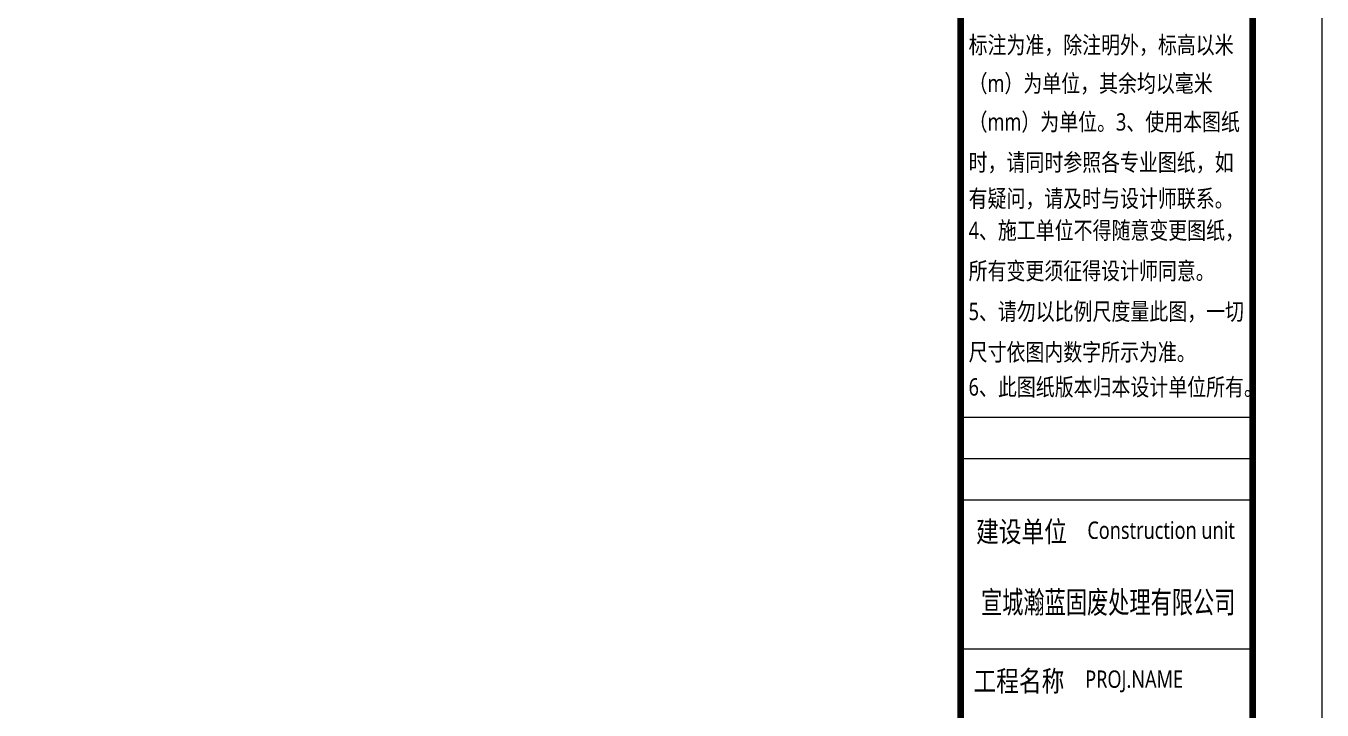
# Model space of a CAD drawing. Header units: inches. Extents: x -3733042 to -3450527, y 579159 to 997713.
# Drawn here: x -3666945 to -3648265, y 895871 to 905731 of the extents above; entities that cross this region are included whole.
import ezdxf
from ezdxf.enums import TextEntityAlignment as Align

# ---------------------------------------------------------------- set-up
doc = ezdxf.new("R2010")
doc.units = ezdxf.units.IN
doc.header["$LTSCALE"] = 1000
doc.header["$MEASUREMENT"] = 0
doc.layers.get('0').update_dxf_attribs({"lineweight": 18})
for name, color, linetype, lineweight in [('0-TK', 4, 'Continuous', 18), ('PUB_TITLE', 153, 'Continuous', 18), ('图签文字', 4, 'Continuous', 18)]:
    doc.layers.add(name, color=color, linetype=linetype, lineweight=lineweight)
doc.styles.add('-黑体', font='', dxfattribs={"width": 0.7})
doc.styles.add('建筑图签-黑', font='', dxfattribs={"width": 0.7})
doc.styles.get('-黑体').set_extended_font_data('微软雅黑')
doc.styles.get('建筑图签-黑').set_extended_font_data('黑体')

msp = doc.modelspace()

# ---------------------------------------------------------------- linework, layer by layer
at = {"layer": '0-TK'}
for p, q in [((-3653474.1, 900093.3), (-3649264.6, 900093.3)), ((-3653474.1, 899497.2), (-3649264.6, 899497.2)), ((-3653474.1, 898901.1), (-3649264.6, 898901.1)), ((-3653474.1, 896755.3), (-3649264.6, 896755.3))]:
    msp.add_line(p, q, dxfattribs=at)
msp.add_lwpolyline([(-3653474.1, 879912.6, 96, 96, 0), (-3653474.1, 937312.6, 96, 96, 0)], format="xyseb", dxfattribs=at)
at = {"layer": 'PUB_TITLE'}
msp.add_lwpolyline([(-3732364.6, 878912.6), (-3648264.6, 878912.6), (-3648264.6, 938312.6), (-3732364.6, 938312.6)], close=True, dxfattribs=at)
msp.add_lwpolyline([(-3729864.6, 879912.6, 100, 100, 0), (-3649264.6, 879912.6, 100, 100, 0), (-3649264.6, 937312.6, 100, 100, 0), (-3729864.6, 937312.6, 100, 100, 0)], format="xyseb", close=True, dxfattribs=at)

# ---------------------------------------------------------------- texts
at = {"style": '-黑体', "width": 0.8}
for s, height, p in [('标注为准，除注明外，标高以米', 250, (-3653358.6, 905456.7)), ('（m）为单位，其余均以毫米', 250, (-3653358.6, 904902.2)), ('（mm）为单位。3、使用本图纸', 250, (-3653358.6, 904347.7)), ('时，请同时参照各专业图纸，如', 250, (-3653358.6, 903765.4)), ('有疑问，请及时与设计师联系。', 250, (-3653358.6, 903243.7)), ('4、施工单位不得随意变更图纸，', 250, (-3653358.6, 902784.9)), ('所有变更须征得设计师同意。', 250, (-3653358.6, 902200.2)), ('5、请勿以比例尺度量此图，一切', 250, (-3653358.6, 901615.4)), ('尺寸依图内数字所示为准。', 250, (-3653358.6, 901030.6)), ('6、此图纸版本归本设计单位所有。', 250, (-3653358.6, 900527.6)), ('建设单位', 300, (-3653251.2, 898442.1)), ('工程名称', 300, (-3653288.3, 896288.9)), ('PROJ.NAME', 250, (-3651678, 896316.9))]:
    msp.add_text(s, height=height, dxfattribs=at).set_placement(p, align=Align.MIDDLE_LEFT)
at = {"insert": (-3651647.2, 898461), "char_height": 250, "width": 3277.002, "attachment_point": 4, "style": '-黑体'}
msp.add_mtext('{\\W0.8;Construction unit  }', dxfattribs=at)
at = {"layer": '图签文字', "color": 1, "style": '建筑图签-黑', "width": 0.7}
msp.add_text('宣城瀚蓝固废处理有限公司', height=320, dxfattribs=at).set_placement((-3651346.8, 897265.8), align=Align.CENTER)

doc.saveas('drawing.dxf')
